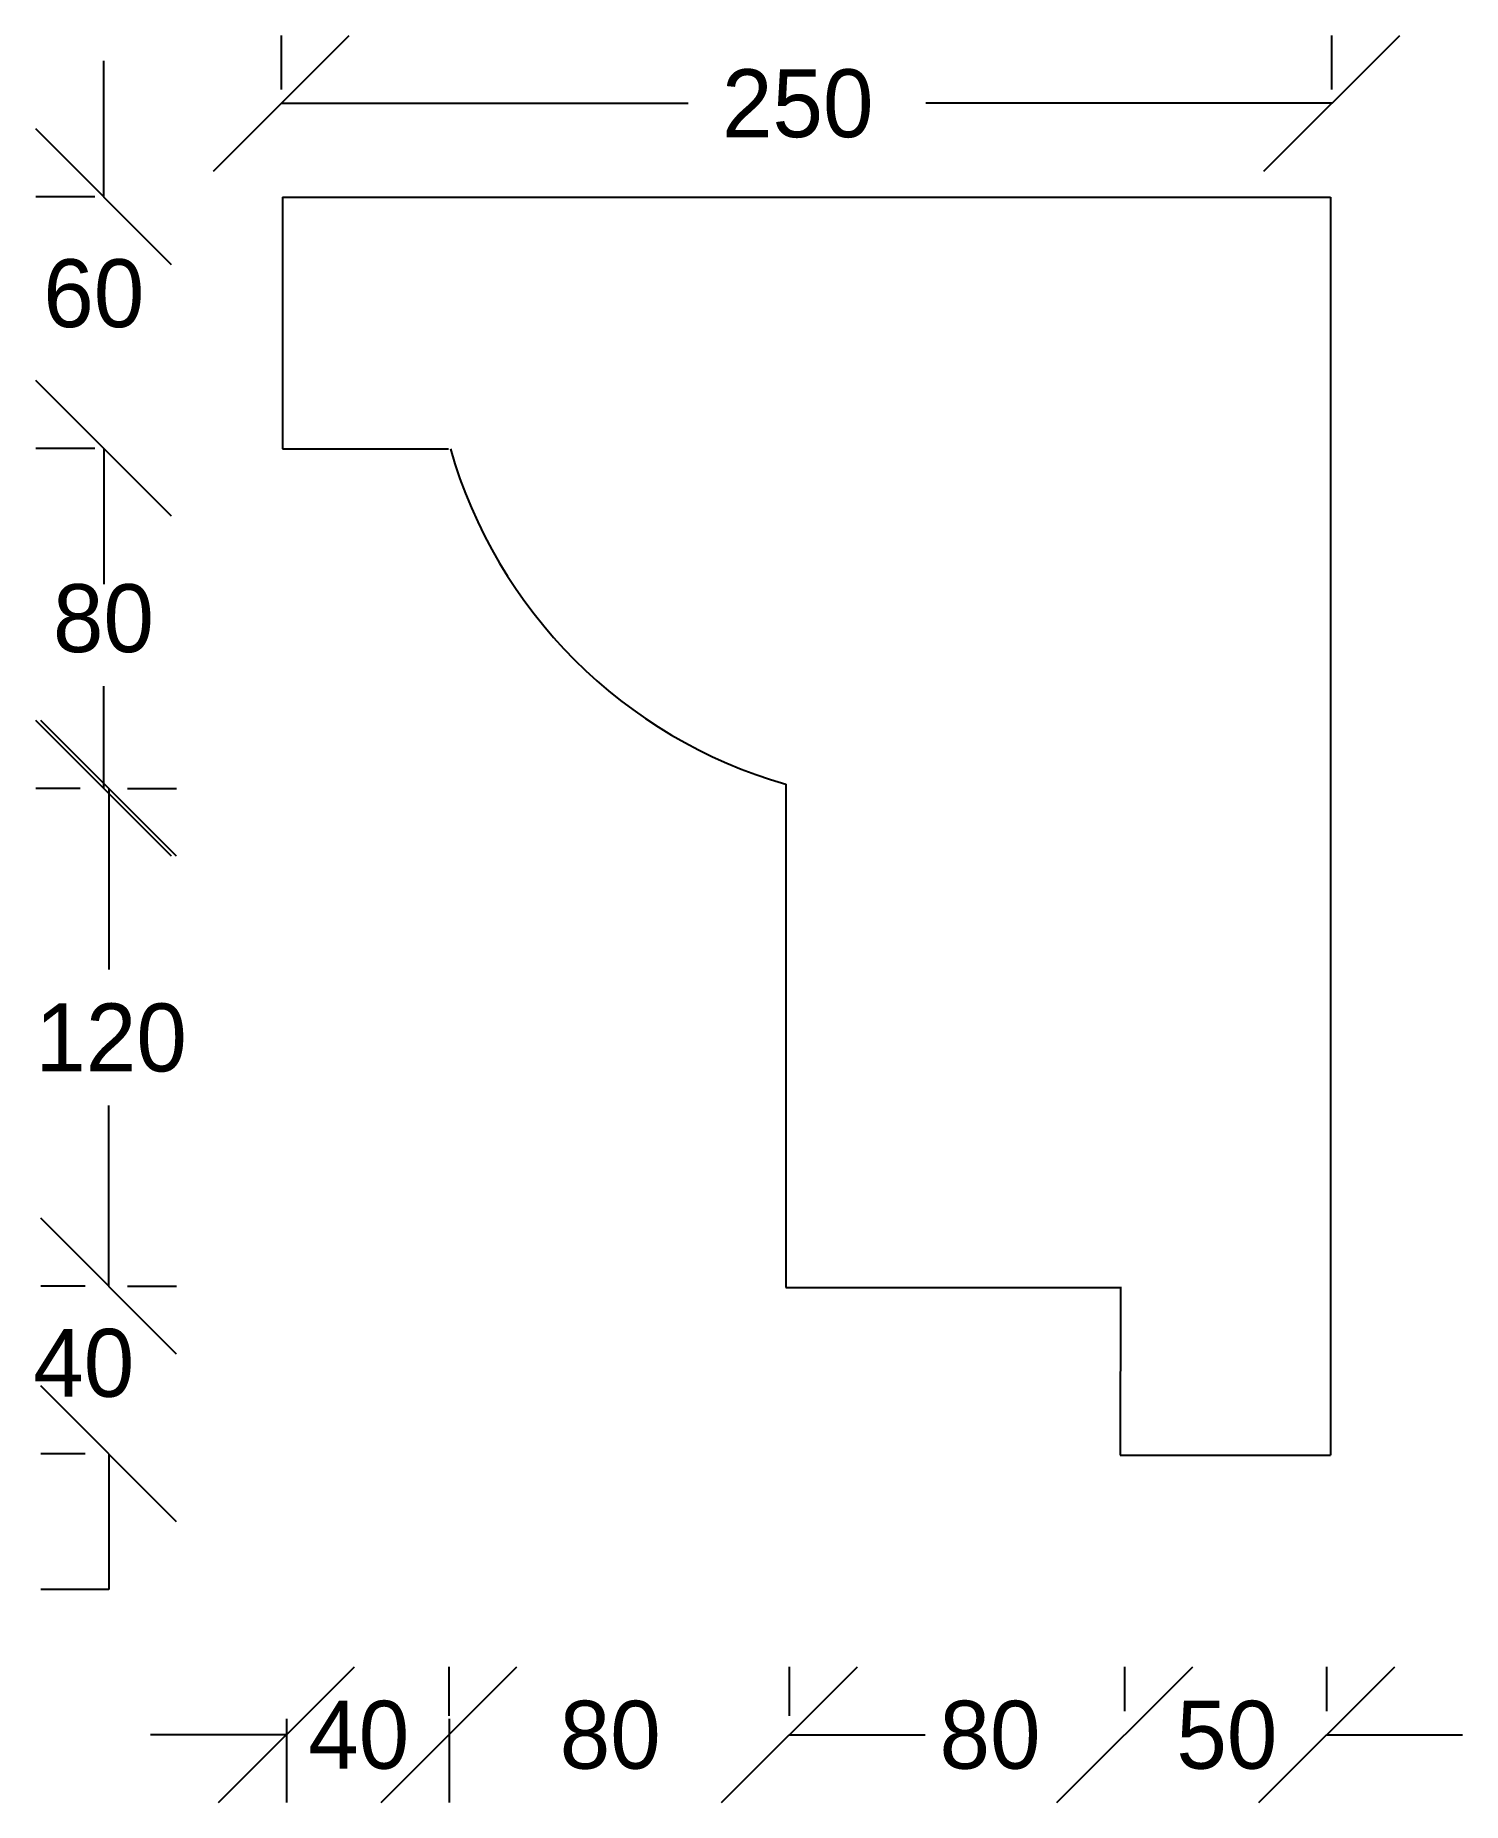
# Model space of a CAD drawing. Header units: metres. Extents: x 265.3 to 299.4, y 1.7 to 43.9.
import ezdxf

# ---------------------------------------------------------------- set-up
doc = ezdxf.new("R2010")
doc.units = ezdxf.units.M

msp = doc.modelspace()

# ---------------------------------------------------------------- linework, layer by layer
for p, q in [((269.56, 40.62), (272.8, 43.86)), ((271.18, 42.57), (271.18, 43.86)), ((294.62, 40.62), (297.86, 43.86)), ((296.24, 42.57), (296.24, 43.86)), ((266.94, 40.01), (266.94, 43.25)), ((271.18, 42.24), (280.88, 42.24)), ((296.24, 42.24), (286.55, 42.24)), ((268.56, 38.39), (265.32, 41.63)), ((266.73, 40.01), (265.32, 40.01)), ((271.21, 40), (296.21, 40)), ((271.21, 40), (271.21, 34)), ((296.21, 40), (296.21, 10)), ((268.56, 32.39), (265.32, 35.63)), ((268.56, 32.39), (265.32, 35.63)), ((266.73, 34.01), (265.32, 34.01)), ((266.38, 34.01), (265.32, 34.01)), ((266.94, 34.01), (266.94, 30.77)), ((266.94, 34.01), (266.94, 31.58)), ((271.21, 34), (275.17, 34)), ((266.94, 25.9), (266.94, 28.34)), ((268.56, 24.28), (265.32, 27.52)), ((268.68, 24.28), (265.44, 27.52)), ((266.38, 25.9), (265.32, 25.9)), ((267.06, 25.9), (267.06, 21.58)), ((267.51, 25.9), (268.68, 25.9)), ((283.21, 26), (283.21, 14)), ((267.06, 14.03), (267.06, 18.34)), ((267.06, 14.03), (267.06, 17.27)), ((268.68, 12.41), (265.44, 15.65)), ((268.68, 12.41), (265.44, 15.65)), ((266.5, 14.03), (265.44, 14.03)), ((267.51, 14.03), (268.68, 14.03)), ((283.21, 14), (291.22, 14)), ((291.2, 14), (291.19, 10)), ((268.68, 8.41), (265.44, 11.65)), ((266.5, 10.03), (265.44, 10.03)), ((267.06, 10.03), (267.06, 6.79)), ((291.19, 10), (296.21, 10)), ((267.06, 6.79), (265.44, 6.79)), ((269.68, 1.71), (272.92, 4.95)), ((273.56, 1.71), (276.8, 4.95)), ((273.56, 1.71), (276.8, 4.95)), ((275.18, 3.78), (275.18, 4.95)), ((281.68, 1.71), (284.92, 4.95)), ((281.68, 1.71), (284.92, 4.95)), ((283.3, 3.89), (283.3, 4.95)), ((283.3, 3.78), (283.3, 4.95)), ((289.68, 1.71), (292.92, 4.95)), ((289.68, 1.71), (292.92, 4.95)), ((291.3, 3.89), (291.3, 4.95)), ((291.3, 3.89), (291.3, 4.95)), ((294.5, 1.71), (297.74, 4.95)), ((296.12, 3.89), (296.12, 4.95)), ((271.3, 3.71), (271.3, 1.71)), ((275.18, 3.71), (275.18, 1.71)), ((271.3, 3.33), (268.06, 3.33)), ((283.3, 3.33), (286.54, 3.33)), ((296.12, 3.33), (299.36, 3.33))]:
    msp.add_line(p, q)
msp.add_arc((286.42, 37.21), 11.66, 195.97, 254.03)

# ---------------------------------------------------------------- texts
for s, p in [('250', (281.69, 41.43)), ('60', (265.5, 36.9)), ('80', (265.73, 29.15)), ('120', (265.31, 19.15)), ('40', (265.26, 11.39)), ('40', (271.82, 2.52)), ('80', (277.82, 2.52)), ('80', (286.88, 2.52)), ('50', (292.53, 2.52))]:
    msp.add_text(s, height=1.62).set_placement(p)

doc.saveas('drawing.dxf')
